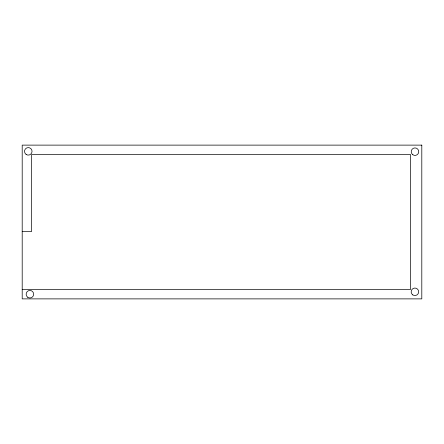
<?xml version="1.0" encoding="UTF-8"?>
<svg xmlns="http://www.w3.org/2000/svg" width="444" height="444" viewBox="0 0 444 444"><rect width="100%" height="100%" fill="white"/><g stroke="black" fill="none" stroke-linecap="round" stroke-linejoin="round"><path stroke-width="0.67" d="M22.2 231.529L31.591 231.529L31.591 154.512L410.528 154.512L410.528 289.488L22.2 289.488M421.8 145.121L22.2 145.121L22.2 298.879L421.8 298.879L421.8 145.121M412.826 154.745A3.757 3.757 0 0 0 418.731 152.009A3.757 3.757 0 0 0 413.408 148.268A3.757 3.757 0 0 0 412.826 154.745M412.759 294.877A3.757 3.757 0 0 0 418.659 292.141A3.757 3.757 0 0 0 413.342 288.395A3.757 3.757 0 0 0 412.759 294.877M26.118 154.423A3.757 3.757 0 0 0 32.024 151.687A3.757 3.757 0 0 0 26.701 147.946A3.757 3.757 0 0 0 26.118 154.423M27.75 297.269A3.757 3.757 0 0 0 33.655 294.527A3.757 3.757 0 0 0 28.333 290.787A3.757 3.757 0 0 0 27.75 297.269"/></g></svg>
